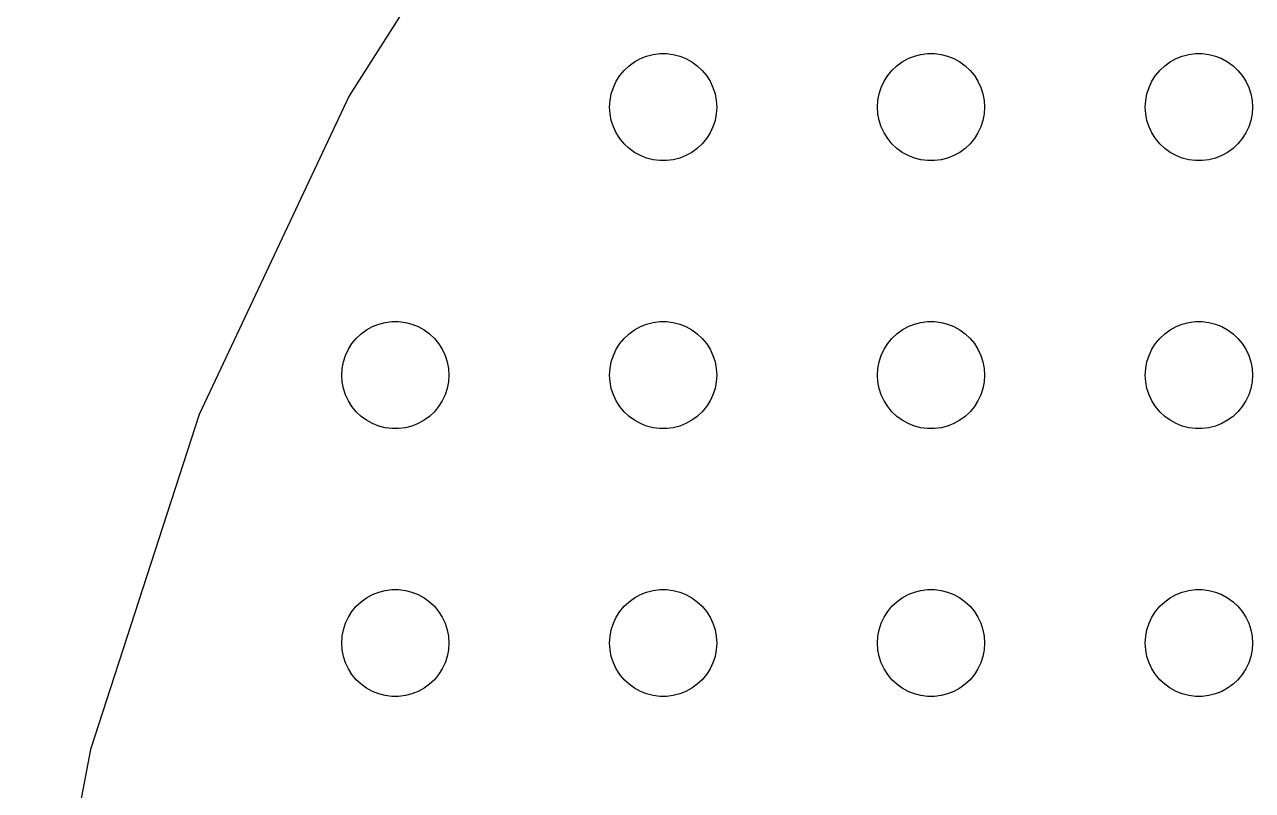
# Model space of a CAD drawing. Header units: metres. Extents: x -157 to 157, y -157 to 157.
# Drawn here: x -155.8 to -87, y 36.7 to 79.6 of the extents above; entities that cross this region are included whole.
import ezdxf

# ---------------------------------------------------------------- set-up
doc = ezdxf.new("R2010")
doc.units = ezdxf.units.M

msp = doc.modelspace()

# ---------------------------------------------------------------- linework, layer by layer
for p, q in [((-127.016, 92.2823), (-137.58, 75.6353)), ((-121.607, 77.533), (-121.277, 77.7145)), ((-121.277, 77.7145), (-120.927, 77.8532)), ((-120.927, 77.8532), (-120.562, 77.9469)), ((-120.562, 77.9469), (-120.188, 77.9941)), ((-120.188, 77.9941), (-119.812, 77.9941)), ((-119.812, 77.9941), (-119.438, 77.9469)), ((-119.438, 77.9469), (-119.073, 77.8532)), ((-119.073, 77.8532), (-118.723, 77.7145)), ((-118.723, 77.7145), (-118.393, 77.533)), ((-106.607, 77.533), (-106.277, 77.7145)), ((-106.277, 77.7145), (-105.927, 77.8532)), ((-105.927, 77.8532), (-105.562, 77.9469)), ((-105.562, 77.9469), (-105.188, 77.9941)), ((-105.188, 77.9941), (-104.812, 77.9941)), ((-104.812, 77.9941), (-104.438, 77.9469)), ((-104.438, 77.9469), (-104.073, 77.8532)), ((-104.073, 77.8532), (-103.723, 77.7145)), ((-103.723, 77.7145), (-103.393, 77.533)), ((-91.6075, 77.533), (-91.2773, 77.7145)), ((-91.2773, 77.7145), (-90.927, 77.8532)), ((-90.927, 77.8532), (-90.5621, 77.9469)), ((-90.5621, 77.9469), (-90.1884, 77.9941)), ((-90.1884, 77.9941), (-89.8116, 77.9941)), ((-89.8116, 77.9941), (-89.4379, 77.9469)), ((-89.4379, 77.9469), (-89.073, 77.8532)), ((-89.073, 77.8532), (-88.7227, 77.7145)), ((-88.7227, 77.7145), (-88.3925, 77.533)), ((-122.427, 76.7634), (-122.187, 77.0536)), ((-122.187, 77.0536), (-121.912, 77.3115)), ((-121.912, 77.3115), (-121.607, 77.533)), ((-118.393, 77.533), (-118.088, 77.3115)), ((-118.088, 77.3115), (-117.813, 77.0536)), ((-117.813, 77.0536), (-117.573, 76.7634)), ((-107.427, 76.7634), (-107.187, 77.0536)), ((-107.187, 77.0536), (-106.912, 77.3115)), ((-106.912, 77.3115), (-106.607, 77.533)), ((-103.393, 77.533), (-103.088, 77.3115)), ((-103.088, 77.3115), (-102.813, 77.0536)), ((-102.813, 77.0536), (-102.573, 76.7634)), ((-92.427, 76.7634), (-92.1869, 77.0536)), ((-92.1869, 77.0536), (-91.9123, 77.3115)), ((-91.9123, 77.3115), (-91.6075, 77.533)), ((-88.3925, 77.533), (-88.0877, 77.3115)), ((-88.0877, 77.3115), (-87.8131, 77.0536)), ((-87.8131, 77.0536), (-87.573, 76.7634)), ((-122.789, 76.1044), (-122.629, 76.4453)), ((-122.629, 76.4453), (-122.427, 76.7634)), ((-117.573, 76.7634), (-117.371, 76.4453)), ((-117.371, 76.4453), (-117.211, 76.1044)), ((-107.789, 76.1044), (-107.629, 76.4453)), ((-107.629, 76.4453), (-107.427, 76.7634)), ((-102.573, 76.7634), (-102.371, 76.4453)), ((-102.371, 76.4453), (-102.211, 76.1044)), ((-92.7893, 76.1044), (-92.6289, 76.4453)), ((-92.6289, 76.4453), (-92.427, 76.7634)), ((-87.573, 76.7634), (-87.3711, 76.4453)), ((-87.3711, 76.4453), (-87.2107, 76.1044)), ((-122.976, 75.376), (-122.906, 75.7461)), ((-122.906, 75.7461), (-122.789, 76.1044)), ((-117.211, 76.1044), (-117.094, 75.7461)), ((-117.094, 75.7461), (-117.024, 75.376)), ((-107.976, 75.376), (-107.906, 75.7461)), ((-107.906, 75.7461), (-107.789, 76.1044)), ((-102.211, 76.1044), (-102.094, 75.7461)), ((-102.094, 75.7461), (-102.024, 75.376)), ((-92.9763, 75.376), (-92.9057, 75.7461)), ((-92.9057, 75.7461), (-92.7893, 76.1044)), ((-87.2107, 76.1044), (-87.0943, 75.7461)), ((-87.0943, 75.7461), (-87.0237, 75.376)), ((-137.58, 75.6353), (-145.975, 57.7955)), ((-123, 75), (-122.976, 75.376)), ((-122.976, 74.624), (-123, 75)), ((-117.024, 75.376), (-117, 75)), ((-117, 75), (-117.024, 74.624)), ((-108, 75), (-107.976, 75.376)), ((-107.976, 74.624), (-108, 75)), ((-102.024, 75.376), (-102, 75)), ((-102, 75), (-102.024, 74.624)), ((-93, 75), (-92.9763, 75.376)), ((-92.9763, 74.624), (-93, 75)), ((-87.0237, 75.376), (-87, 75)), ((-87, 75), (-87.0237, 74.624)), ((-122.906, 74.2539), (-122.976, 74.624)), ((-117.024, 74.624), (-117.094, 74.2539)), ((-107.906, 74.2539), (-107.976, 74.624)), ((-102.024, 74.624), (-102.094, 74.2539)), ((-92.9057, 74.2539), (-92.9763, 74.624)), ((-87.0237, 74.624), (-87.0943, 74.2539)), ((-122.789, 73.8956), (-122.906, 74.2539)), ((-122.629, 73.5547), (-122.789, 73.8956)), ((-117.211, 73.8956), (-117.371, 73.5547)), ((-117.094, 74.2539), (-117.211, 73.8956)), ((-107.789, 73.8956), (-107.906, 74.2539)), ((-107.629, 73.5547), (-107.789, 73.8956)), ((-102.211, 73.8956), (-102.371, 73.5547)), ((-102.094, 74.2539), (-102.211, 73.8956)), ((-92.7893, 73.8956), (-92.9057, 74.2539)), ((-92.6289, 73.5547), (-92.7893, 73.8956)), ((-87.2107, 73.8956), (-87.3711, 73.5547)), ((-87.0943, 74.2539), (-87.2107, 73.8956)), ((-122.427, 73.2366), (-122.629, 73.5547)), ((-122.187, 72.9464), (-122.427, 73.2366)), ((-121.912, 72.6885), (-122.187, 72.9464)), ((-117.813, 72.9464), (-118.088, 72.6885)), ((-117.573, 73.2366), (-117.813, 72.9464)), ((-117.371, 73.5547), (-117.573, 73.2366)), ((-107.427, 73.2366), (-107.629, 73.5547)), ((-107.187, 72.9464), (-107.427, 73.2366)), ((-106.912, 72.6885), (-107.187, 72.9464)), ((-102.813, 72.9464), (-103.088, 72.6885)), ((-102.573, 73.2366), (-102.813, 72.9464)), ((-102.371, 73.5547), (-102.573, 73.2366)), ((-92.427, 73.2366), (-92.6289, 73.5547)), ((-92.1869, 72.9464), (-92.427, 73.2366)), ((-91.9123, 72.6885), (-92.1869, 72.9464)), ((-87.8131, 72.9464), (-88.0877, 72.6885)), ((-87.573, 73.2366), (-87.8131, 72.9464)), ((-87.3711, 73.5547), (-87.573, 73.2366)), ((-121.607, 72.467), (-121.912, 72.6885)), ((-121.277, 72.2855), (-121.607, 72.467)), ((-120.927, 72.1468), (-121.277, 72.2855)), ((-118.723, 72.2855), (-119.073, 72.1468)), ((-118.393, 72.467), (-118.723, 72.2855)), ((-118.088, 72.6885), (-118.393, 72.467)), ((-106.607, 72.467), (-106.912, 72.6885)), ((-106.277, 72.2855), (-106.607, 72.467)), ((-105.927, 72.1468), (-106.277, 72.2855)), ((-103.723, 72.2855), (-104.073, 72.1468)), ((-103.393, 72.467), (-103.723, 72.2855)), ((-103.088, 72.6885), (-103.393, 72.467)), ((-91.6075, 72.467), (-91.9123, 72.6885)), ((-91.2773, 72.2855), (-91.6075, 72.467)), ((-90.927, 72.1468), (-91.2773, 72.2855)), ((-88.7227, 72.2855), (-89.073, 72.1468)), ((-88.3925, 72.467), (-88.7227, 72.2855)), ((-88.0877, 72.6885), (-88.3925, 72.467)), ((-120.562, 72.0531), (-120.927, 72.1468)), ((-120.188, 72.0059), (-120.562, 72.0531)), ((-119.812, 72.0059), (-120.188, 72.0059)), ((-119.438, 72.0531), (-119.812, 72.0059)), ((-119.073, 72.1468), (-119.438, 72.0531)), ((-105.562, 72.0531), (-105.927, 72.1468)), ((-105.188, 72.0059), (-105.562, 72.0531)), ((-104.812, 72.0059), (-105.188, 72.0059)), ((-104.438, 72.0531), (-104.812, 72.0059)), ((-104.073, 72.1468), (-104.438, 72.0531)), ((-90.5621, 72.0531), (-90.927, 72.1468)), ((-90.1884, 72.0059), (-90.5621, 72.0531)), ((-89.8116, 72.0059), (-90.1884, 72.0059)), ((-89.4379, 72.0531), (-89.8116, 72.0059)), ((-89.073, 72.1468), (-89.4379, 72.0531)), ((-136.607, 62.533), (-136.277, 62.7145)), ((-136.277, 62.7145), (-135.927, 62.8532)), ((-135.927, 62.8532), (-135.562, 62.9469)), ((-135.562, 62.9469), (-135.188, 62.9941)), ((-135.188, 62.9941), (-134.812, 62.9941)), ((-134.812, 62.9941), (-134.438, 62.9469)), ((-134.438, 62.9469), (-134.073, 62.8532)), ((-134.073, 62.8532), (-133.723, 62.7145)), ((-133.723, 62.7145), (-133.393, 62.533)), ((-121.607, 62.533), (-121.277, 62.7145)), ((-121.277, 62.7145), (-120.927, 62.8532)), ((-120.927, 62.8532), (-120.562, 62.9469)), ((-120.562, 62.9469), (-120.188, 62.9941)), ((-120.188, 62.9941), (-119.812, 62.9941)), ((-119.812, 62.9941), (-119.438, 62.9469)), ((-119.438, 62.9469), (-119.073, 62.8532)), ((-119.073, 62.8532), (-118.723, 62.7145)), ((-118.723, 62.7145), (-118.393, 62.533)), ((-106.607, 62.533), (-106.277, 62.7145)), ((-106.277, 62.7145), (-105.927, 62.8532)), ((-105.927, 62.8532), (-105.562, 62.9469)), ((-105.562, 62.9469), (-105.188, 62.9941)), ((-105.188, 62.9941), (-104.812, 62.9941)), ((-104.812, 62.9941), (-104.438, 62.9469)), ((-104.438, 62.9469), (-104.073, 62.8532)), ((-104.073, 62.8532), (-103.723, 62.7145)), ((-103.723, 62.7145), (-103.393, 62.533)), ((-91.6075, 62.533), (-91.2773, 62.7145)), ((-91.2773, 62.7145), (-90.927, 62.8532)), ((-90.927, 62.8532), (-90.5621, 62.9469)), ((-90.5621, 62.9469), (-90.1884, 62.9941)), ((-90.1884, 62.9941), (-89.8116, 62.9941)), ((-89.8116, 62.9941), (-89.4379, 62.9469)), ((-89.4379, 62.9469), (-89.073, 62.8532)), ((-89.073, 62.8532), (-88.7227, 62.7145)), ((-88.7227, 62.7145), (-88.3925, 62.533)), ((-137.427, 61.7634), (-137.187, 62.0536)), ((-137.187, 62.0536), (-136.912, 62.3115)), ((-136.912, 62.3115), (-136.607, 62.533)), ((-133.393, 62.533), (-133.088, 62.3115)), ((-133.088, 62.3115), (-132.813, 62.0536)), ((-132.813, 62.0536), (-132.573, 61.7634)), ((-122.427, 61.7634), (-122.187, 62.0536)), ((-122.187, 62.0536), (-121.912, 62.3115)), ((-121.912, 62.3115), (-121.607, 62.533)), ((-118.393, 62.533), (-118.088, 62.3115)), ((-118.088, 62.3115), (-117.813, 62.0536)), ((-117.813, 62.0536), (-117.573, 61.7634)), ((-107.427, 61.7634), (-107.187, 62.0536)), ((-107.187, 62.0536), (-106.912, 62.3115)), ((-106.912, 62.3115), (-106.607, 62.533)), ((-103.393, 62.533), (-103.088, 62.3115)), ((-103.088, 62.3115), (-102.813, 62.0536)), ((-102.813, 62.0536), (-102.573, 61.7634)), ((-92.427, 61.7634), (-92.1869, 62.0536)), ((-92.1869, 62.0536), (-91.9123, 62.3115)), ((-91.9123, 62.3115), (-91.6075, 62.533)), ((-88.3925, 62.533), (-88.0877, 62.3115)), ((-88.0877, 62.3115), (-87.8131, 62.0536)), ((-87.8131, 62.0536), (-87.573, 61.7634)), ((-137.789, 61.1044), (-137.629, 61.4453)), ((-137.629, 61.4453), (-137.427, 61.7634)), ((-132.573, 61.7634), (-132.371, 61.4453)), ((-132.371, 61.4453), (-132.211, 61.1044)), ((-122.789, 61.1044), (-122.629, 61.4453)), ((-122.629, 61.4453), (-122.427, 61.7634)), ((-117.573, 61.7634), (-117.371, 61.4453)), ((-117.371, 61.4453), (-117.211, 61.1044)), ((-107.789, 61.1044), (-107.629, 61.4453)), ((-107.629, 61.4453), (-107.427, 61.7634)), ((-102.573, 61.7634), (-102.371, 61.4453)), ((-102.371, 61.4453), (-102.211, 61.1044)), ((-92.7893, 61.1044), (-92.6289, 61.4453)), ((-92.6289, 61.4453), (-92.427, 61.7634)), ((-87.573, 61.7634), (-87.3711, 61.4453)), ((-87.3711, 61.4453), (-87.2107, 61.1044)), ((-137.976, 60.376), (-137.906, 60.7461)), ((-137.906, 60.7461), (-137.789, 61.1044)), ((-132.211, 61.1044), (-132.094, 60.7461)), ((-132.094, 60.7461), (-132.024, 60.376)), ((-122.976, 60.376), (-122.906, 60.7461)), ((-122.906, 60.7461), (-122.789, 61.1044)), ((-117.211, 61.1044), (-117.094, 60.7461)), ((-117.094, 60.7461), (-117.024, 60.376)), ((-107.976, 60.376), (-107.906, 60.7461)), ((-107.906, 60.7461), (-107.789, 61.1044)), ((-102.211, 61.1044), (-102.094, 60.7461)), ((-102.094, 60.7461), (-102.024, 60.376)), ((-92.9763, 60.376), (-92.9057, 60.7461)), ((-92.9057, 60.7461), (-92.7893, 61.1044)), ((-87.2107, 61.1044), (-87.0943, 60.7461)), ((-87.0943, 60.7461), (-87.0237, 60.376)), ((-138, 60), (-137.976, 60.376)), ((-137.976, 59.624), (-138, 60)), ((-132.024, 60.376), (-132, 60)), ((-132, 60), (-132.024, 59.624)), ((-123, 60), (-122.976, 60.376)), ((-122.976, 59.624), (-123, 60)), ((-117.024, 60.376), (-117, 60)), ((-117, 60), (-117.024, 59.624)), ((-108, 60), (-107.976, 60.376)), ((-107.976, 59.624), (-108, 60)), ((-102.024, 60.376), (-102, 60)), ((-102, 60), (-102.024, 59.624)), ((-93, 60), (-92.9763, 60.376)), ((-92.9763, 59.624), (-93, 60)), ((-87.0237, 60.376), (-87, 60)), ((-87, 60), (-87.0237, 59.624)), ((-137.906, 59.2539), (-137.976, 59.624)), ((-137.789, 58.8956), (-137.906, 59.2539)), ((-132.094, 59.2539), (-132.211, 58.8956)), ((-132.024, 59.624), (-132.094, 59.2539)), ((-122.906, 59.2539), (-122.976, 59.624)), ((-122.789, 58.8956), (-122.906, 59.2539)), ((-117.094, 59.2539), (-117.211, 58.8956)), ((-117.024, 59.624), (-117.094, 59.2539)), ((-107.906, 59.2539), (-107.976, 59.624)), ((-107.789, 58.8956), (-107.906, 59.2539)), ((-102.094, 59.2539), (-102.211, 58.8956)), ((-102.024, 59.624), (-102.094, 59.2539)), ((-92.9057, 59.2539), (-92.9763, 59.624)), ((-92.7893, 58.8956), (-92.9057, 59.2539)), ((-87.0943, 59.2539), (-87.2107, 58.8956)), ((-87.0237, 59.624), (-87.0943, 59.2539)), ((-137.629, 58.5547), (-137.789, 58.8956)), ((-137.427, 58.2366), (-137.629, 58.5547)), ((-132.371, 58.5547), (-132.573, 58.2366)), ((-132.211, 58.8956), (-132.371, 58.5547)), ((-122.629, 58.5547), (-122.789, 58.8956)), ((-122.427, 58.2366), (-122.629, 58.5547)), ((-117.371, 58.5547), (-117.573, 58.2366)), ((-117.211, 58.8956), (-117.371, 58.5547)), ((-107.629, 58.5547), (-107.789, 58.8956)), ((-107.427, 58.2366), (-107.629, 58.5547)), ((-102.371, 58.5547), (-102.573, 58.2366)), ((-102.211, 58.8956), (-102.371, 58.5547)), ((-92.6289, 58.5547), (-92.7893, 58.8956)), ((-92.427, 58.2366), (-92.6289, 58.5547)), ((-87.3711, 58.5547), (-87.573, 58.2366)), ((-87.2107, 58.8956), (-87.3711, 58.5547)), ((-145.975, 57.7955), (-152.068, 39.0443)), ((-137.187, 57.9464), (-137.427, 58.2366)), ((-136.912, 57.6885), (-137.187, 57.9464)), ((-132.813, 57.9464), (-133.088, 57.6885)), ((-132.573, 58.2366), (-132.813, 57.9464)), ((-122.187, 57.9464), (-122.427, 58.2366)), ((-121.912, 57.6885), (-122.187, 57.9464)), ((-117.813, 57.9464), (-118.088, 57.6885)), ((-117.573, 58.2366), (-117.813, 57.9464)), ((-107.187, 57.9464), (-107.427, 58.2366)), ((-106.912, 57.6885), (-107.187, 57.9464)), ((-102.813, 57.9464), (-103.088, 57.6885)), ((-102.573, 58.2366), (-102.813, 57.9464)), ((-92.1869, 57.9464), (-92.427, 58.2366)), ((-91.9123, 57.6885), (-92.1869, 57.9464)), ((-87.8131, 57.9464), (-88.0877, 57.6885)), ((-87.573, 58.2366), (-87.8131, 57.9464)), ((-136.607, 57.467), (-136.912, 57.6885)), ((-136.277, 57.2855), (-136.607, 57.467)), ((-135.927, 57.1468), (-136.277, 57.2855)), ((-135.562, 57.0531), (-135.927, 57.1468)), ((-134.073, 57.1468), (-134.438, 57.0531)), ((-133.723, 57.2855), (-134.073, 57.1468)), ((-133.393, 57.467), (-133.723, 57.2855)), ((-133.088, 57.6885), (-133.393, 57.467)), ((-121.607, 57.467), (-121.912, 57.6885)), ((-121.277, 57.2855), (-121.607, 57.467)), ((-120.927, 57.1468), (-121.277, 57.2855)), ((-120.562, 57.0531), (-120.927, 57.1468)), ((-119.073, 57.1468), (-119.438, 57.0531)), ((-118.723, 57.2855), (-119.073, 57.1468)), ((-118.393, 57.467), (-118.723, 57.2855)), ((-118.088, 57.6885), (-118.393, 57.467)), ((-106.607, 57.467), (-106.912, 57.6885)), ((-106.277, 57.2855), (-106.607, 57.467)), ((-105.927, 57.1468), (-106.277, 57.2855)), ((-105.562, 57.0531), (-105.927, 57.1468)), ((-104.073, 57.1468), (-104.438, 57.0531)), ((-103.723, 57.2855), (-104.073, 57.1468)), ((-103.393, 57.467), (-103.723, 57.2855)), ((-103.088, 57.6885), (-103.393, 57.467)), ((-91.6075, 57.467), (-91.9123, 57.6885)), ((-91.2773, 57.2855), (-91.6075, 57.467)), ((-90.927, 57.1468), (-91.2773, 57.2855)), ((-90.5621, 57.0531), (-90.927, 57.1468)), ((-89.073, 57.1468), (-89.4379, 57.0531)), ((-88.7227, 57.2855), (-89.073, 57.1468)), ((-88.3925, 57.467), (-88.7227, 57.2855)), ((-88.0877, 57.6885), (-88.3925, 57.467)), ((-135.188, 57.0059), (-135.562, 57.0531)), ((-134.812, 57.0059), (-135.188, 57.0059)), ((-134.438, 57.0531), (-134.812, 57.0059)), ((-120.188, 57.0059), (-120.562, 57.0531)), ((-119.812, 57.0059), (-120.188, 57.0059)), ((-119.438, 57.0531), (-119.812, 57.0059)), ((-105.188, 57.0059), (-105.562, 57.0531)), ((-104.812, 57.0059), (-105.188, 57.0059)), ((-104.438, 57.0531), (-104.812, 57.0059)), ((-90.1884, 57.0059), (-90.5621, 57.0531)), ((-89.8116, 57.0059), (-90.1884, 57.0059)), ((-89.4379, 57.0531), (-89.8116, 57.0059)), ((-136.912, 47.3115), (-136.607, 47.533)), ((-136.607, 47.533), (-136.277, 47.7145)), ((-136.277, 47.7145), (-135.927, 47.8532)), ((-135.927, 47.8532), (-135.562, 47.9469)), ((-135.562, 47.9469), (-135.188, 47.9941)), ((-135.188, 47.9941), (-134.812, 47.9941)), ((-134.812, 47.9941), (-134.438, 47.9469)), ((-134.438, 47.9469), (-134.073, 47.8532)), ((-134.073, 47.8532), (-133.723, 47.7145)), ((-133.723, 47.7145), (-133.393, 47.533)), ((-133.393, 47.533), (-133.088, 47.3115)), ((-121.912, 47.3115), (-121.607, 47.533)), ((-121.607, 47.533), (-121.277, 47.7145)), ((-121.277, 47.7145), (-120.927, 47.8532)), ((-120.927, 47.8532), (-120.562, 47.9469)), ((-120.562, 47.9469), (-120.188, 47.9941)), ((-120.188, 47.9941), (-119.812, 47.9941)), ((-119.812, 47.9941), (-119.438, 47.9469)), ((-119.438, 47.9469), (-119.073, 47.8532)), ((-119.073, 47.8532), (-118.723, 47.7145)), ((-118.723, 47.7145), (-118.393, 47.533)), ((-118.393, 47.533), (-118.088, 47.3115)), ((-106.912, 47.3115), (-106.607, 47.533)), ((-106.607, 47.533), (-106.277, 47.7145)), ((-106.277, 47.7145), (-105.927, 47.8532)), ((-105.927, 47.8532), (-105.562, 47.9469)), ((-105.562, 47.9469), (-105.188, 47.9941)), ((-105.188, 47.9941), (-104.812, 47.9941)), ((-104.812, 47.9941), (-104.438, 47.9469)), ((-104.438, 47.9469), (-104.073, 47.8532)), ((-104.073, 47.8532), (-103.723, 47.7145)), ((-103.723, 47.7145), (-103.393, 47.533)), ((-103.393, 47.533), (-103.088, 47.3115)), ((-91.9123, 47.3115), (-91.6075, 47.533)), ((-91.6075, 47.533), (-91.2773, 47.7145)), ((-91.2773, 47.7145), (-90.927, 47.8532)), ((-90.927, 47.8532), (-90.5621, 47.9469)), ((-90.5621, 47.9469), (-90.1884, 47.9941)), ((-90.1884, 47.9941), (-89.8116, 47.9941)), ((-89.8116, 47.9941), (-89.4379, 47.9469)), ((-89.4379, 47.9469), (-89.073, 47.8532)), ((-89.073, 47.8532), (-88.7227, 47.7145)), ((-88.7227, 47.7145), (-88.3925, 47.533)), ((-88.3925, 47.533), (-88.0877, 47.3115)), ((-137.629, 46.4453), (-137.427, 46.7634)), ((-137.427, 46.7634), (-137.187, 47.0536)), ((-137.187, 47.0536), (-136.912, 47.3115)), ((-133.088, 47.3115), (-132.813, 47.0536)), ((-132.813, 47.0536), (-132.573, 46.7634)), ((-132.573, 46.7634), (-132.371, 46.4453)), ((-122.629, 46.4453), (-122.427, 46.7634)), ((-122.427, 46.7634), (-122.187, 47.0536)), ((-122.187, 47.0536), (-121.912, 47.3115)), ((-118.088, 47.3115), (-117.813, 47.0536)), ((-117.813, 47.0536), (-117.573, 46.7634)), ((-117.573, 46.7634), (-117.371, 46.4453)), ((-107.629, 46.4453), (-107.427, 46.7634)), ((-107.427, 46.7634), (-107.187, 47.0536)), ((-107.187, 47.0536), (-106.912, 47.3115)), ((-103.088, 47.3115), (-102.813, 47.0536)), ((-102.813, 47.0536), (-102.573, 46.7634)), ((-102.573, 46.7634), (-102.371, 46.4453)), ((-92.6289, 46.4453), (-92.427, 46.7634)), ((-92.427, 46.7634), (-92.1869, 47.0536)), ((-92.1869, 47.0536), (-91.9123, 47.3115)), ((-88.0877, 47.3115), (-87.8131, 47.0536)), ((-87.8131, 47.0536), (-87.573, 46.7634)), ((-87.573, 46.7634), (-87.3711, 46.4453)), ((-137.906, 45.7461), (-137.789, 46.1044)), ((-137.789, 46.1044), (-137.629, 46.4453)), ((-132.371, 46.4453), (-132.211, 46.1044)), ((-132.211, 46.1044), (-132.094, 45.7461)), ((-122.906, 45.7461), (-122.789, 46.1044)), ((-122.789, 46.1044), (-122.629, 46.4453)), ((-117.371, 46.4453), (-117.211, 46.1044)), ((-117.211, 46.1044), (-117.094, 45.7461)), ((-107.906, 45.7461), (-107.789, 46.1044)), ((-107.789, 46.1044), (-107.629, 46.4453)), ((-102.371, 46.4453), (-102.211, 46.1044)), ((-102.211, 46.1044), (-102.094, 45.7461)), ((-92.9057, 45.7461), (-92.7893, 46.1044)), ((-92.7893, 46.1044), (-92.6289, 46.4453)), ((-87.3711, 46.4453), (-87.2107, 46.1044)), ((-87.2107, 46.1044), (-87.0943, 45.7461)), ((-137.976, 45.376), (-137.906, 45.7461)), ((-132.094, 45.7461), (-132.024, 45.376)), ((-122.976, 45.376), (-122.906, 45.7461)), ((-117.094, 45.7461), (-117.024, 45.376)), ((-107.976, 45.376), (-107.906, 45.7461)), ((-102.094, 45.7461), (-102.024, 45.376)), ((-92.9763, 45.376), (-92.9057, 45.7461)), ((-87.0943, 45.7461), (-87.0237, 45.376)), ((-138, 45), (-137.976, 45.376)), ((-137.976, 44.624), (-138, 45)), ((-132.024, 45.376), (-132, 45)), ((-132, 45), (-132.024, 44.624)), ((-123, 45), (-122.976, 45.376)), ((-122.976, 44.624), (-123, 45)), ((-117.024, 45.376), (-117, 45)), ((-117, 45), (-117.024, 44.624)), ((-108, 45), (-107.976, 45.376)), ((-107.976, 44.624), (-108, 45)), ((-102.024, 45.376), (-102, 45)), ((-102, 45), (-102.024, 44.624)), ((-93, 45), (-92.9763, 45.376)), ((-92.9763, 44.624), (-93, 45)), ((-87.0237, 45.376), (-87, 45)), ((-87, 45), (-87.0237, 44.624)), ((-137.906, 44.2539), (-137.976, 44.624)), ((-137.789, 43.8956), (-137.906, 44.2539)), ((-132.094, 44.2539), (-132.211, 43.8956)), ((-132.024, 44.624), (-132.094, 44.2539)), ((-122.906, 44.2539), (-122.976, 44.624)), ((-122.789, 43.8956), (-122.906, 44.2539)), ((-117.094, 44.2539), (-117.211, 43.8956)), ((-117.024, 44.624), (-117.094, 44.2539)), ((-107.906, 44.2539), (-107.976, 44.624)), ((-107.789, 43.8956), (-107.906, 44.2539)), ((-102.094, 44.2539), (-102.211, 43.8956)), ((-102.024, 44.624), (-102.094, 44.2539)), ((-92.9057, 44.2539), (-92.9763, 44.624)), ((-92.7893, 43.8956), (-92.9057, 44.2539)), ((-87.0943, 44.2539), (-87.2107, 43.8956)), ((-87.0237, 44.624), (-87.0943, 44.2539)), ((-137.629, 43.5547), (-137.789, 43.8956)), ((-137.427, 43.2366), (-137.629, 43.5547)), ((-132.371, 43.5547), (-132.573, 43.2366)), ((-132.211, 43.8956), (-132.371, 43.5547)), ((-122.629, 43.5547), (-122.789, 43.8956)), ((-122.427, 43.2366), (-122.629, 43.5547)), ((-117.371, 43.5547), (-117.573, 43.2366)), ((-117.211, 43.8956), (-117.371, 43.5547)), ((-107.629, 43.5547), (-107.789, 43.8956)), ((-107.427, 43.2366), (-107.629, 43.5547)), ((-102.371, 43.5547), (-102.573, 43.2366)), ((-102.211, 43.8956), (-102.371, 43.5547)), ((-92.6289, 43.5547), (-92.7893, 43.8956)), ((-92.427, 43.2366), (-92.6289, 43.5547)), ((-87.3711, 43.5547), (-87.573, 43.2366)), ((-87.2107, 43.8956), (-87.3711, 43.5547)), ((-137.187, 42.9464), (-137.427, 43.2366)), ((-136.912, 42.6885), (-137.187, 42.9464)), ((-136.607, 42.467), (-136.912, 42.6885)), ((-133.088, 42.6885), (-133.393, 42.467)), ((-132.813, 42.9464), (-133.088, 42.6885)), ((-132.573, 43.2366), (-132.813, 42.9464)), ((-122.187, 42.9464), (-122.427, 43.2366)), ((-121.912, 42.6885), (-122.187, 42.9464)), ((-121.607, 42.467), (-121.912, 42.6885)), ((-118.088, 42.6885), (-118.393, 42.467)), ((-117.813, 42.9464), (-118.088, 42.6885)), ((-117.573, 43.2366), (-117.813, 42.9464)), ((-107.187, 42.9464), (-107.427, 43.2366)), ((-106.912, 42.6885), (-107.187, 42.9464)), ((-106.607, 42.467), (-106.912, 42.6885)), ((-103.088, 42.6885), (-103.393, 42.467)), ((-102.813, 42.9464), (-103.088, 42.6885)), ((-102.573, 43.2366), (-102.813, 42.9464)), ((-92.1869, 42.9464), (-92.427, 43.2366)), ((-91.9123, 42.6885), (-92.1869, 42.9464)), ((-91.6075, 42.467), (-91.9123, 42.6885)), ((-88.0877, 42.6885), (-88.3925, 42.467)), ((-87.8131, 42.9464), (-88.0877, 42.6885)), ((-87.573, 43.2366), (-87.8131, 42.9464)), ((-136.277, 42.2855), (-136.607, 42.467)), ((-135.927, 42.1468), (-136.277, 42.2855)), ((-135.562, 42.0531), (-135.927, 42.1468)), ((-135.188, 42.0059), (-135.562, 42.0531)), ((-134.812, 42.0059), (-135.188, 42.0059)), ((-134.438, 42.0531), (-134.812, 42.0059)), ((-134.073, 42.1468), (-134.438, 42.0531)), ((-133.723, 42.2855), (-134.073, 42.1468)), ((-133.393, 42.467), (-133.723, 42.2855)), ((-121.277, 42.2855), (-121.607, 42.467)), ((-120.927, 42.1468), (-121.277, 42.2855)), ((-120.562, 42.0531), (-120.927, 42.1468)), ((-120.188, 42.0059), (-120.562, 42.0531)), ((-119.812, 42.0059), (-120.188, 42.0059)), ((-119.438, 42.0531), (-119.812, 42.0059)), ((-119.073, 42.1468), (-119.438, 42.0531)), ((-118.723, 42.2855), (-119.073, 42.1468)), ((-118.393, 42.467), (-118.723, 42.2855)), ((-106.277, 42.2855), (-106.607, 42.467)), ((-105.927, 42.1468), (-106.277, 42.2855)), ((-105.562, 42.0531), (-105.927, 42.1468)), ((-105.188, 42.0059), (-105.562, 42.0531)), ((-104.812, 42.0059), (-105.188, 42.0059)), ((-104.438, 42.0531), (-104.812, 42.0059)), ((-104.073, 42.1468), (-104.438, 42.0531)), ((-103.723, 42.2855), (-104.073, 42.1468)), ((-103.393, 42.467), (-103.723, 42.2855)), ((-91.2773, 42.2855), (-91.6075, 42.467)), ((-90.927, 42.1468), (-91.2773, 42.2855)), ((-90.5621, 42.0531), (-90.927, 42.1468)), ((-90.1884, 42.0059), (-90.5621, 42.0531)), ((-89.8116, 42.0059), (-90.1884, 42.0059)), ((-89.4379, 42.0531), (-89.8116, 42.0059)), ((-89.073, 42.1468), (-89.4379, 42.0531)), ((-88.7227, 42.2855), (-89.073, 42.1468)), ((-88.3925, 42.467), (-88.7227, 42.2855)), ((-152.068, 39.0443), (-155.762, 19.6773))]:
    msp.add_line(p, q)

doc.saveas('drawing.dxf')
